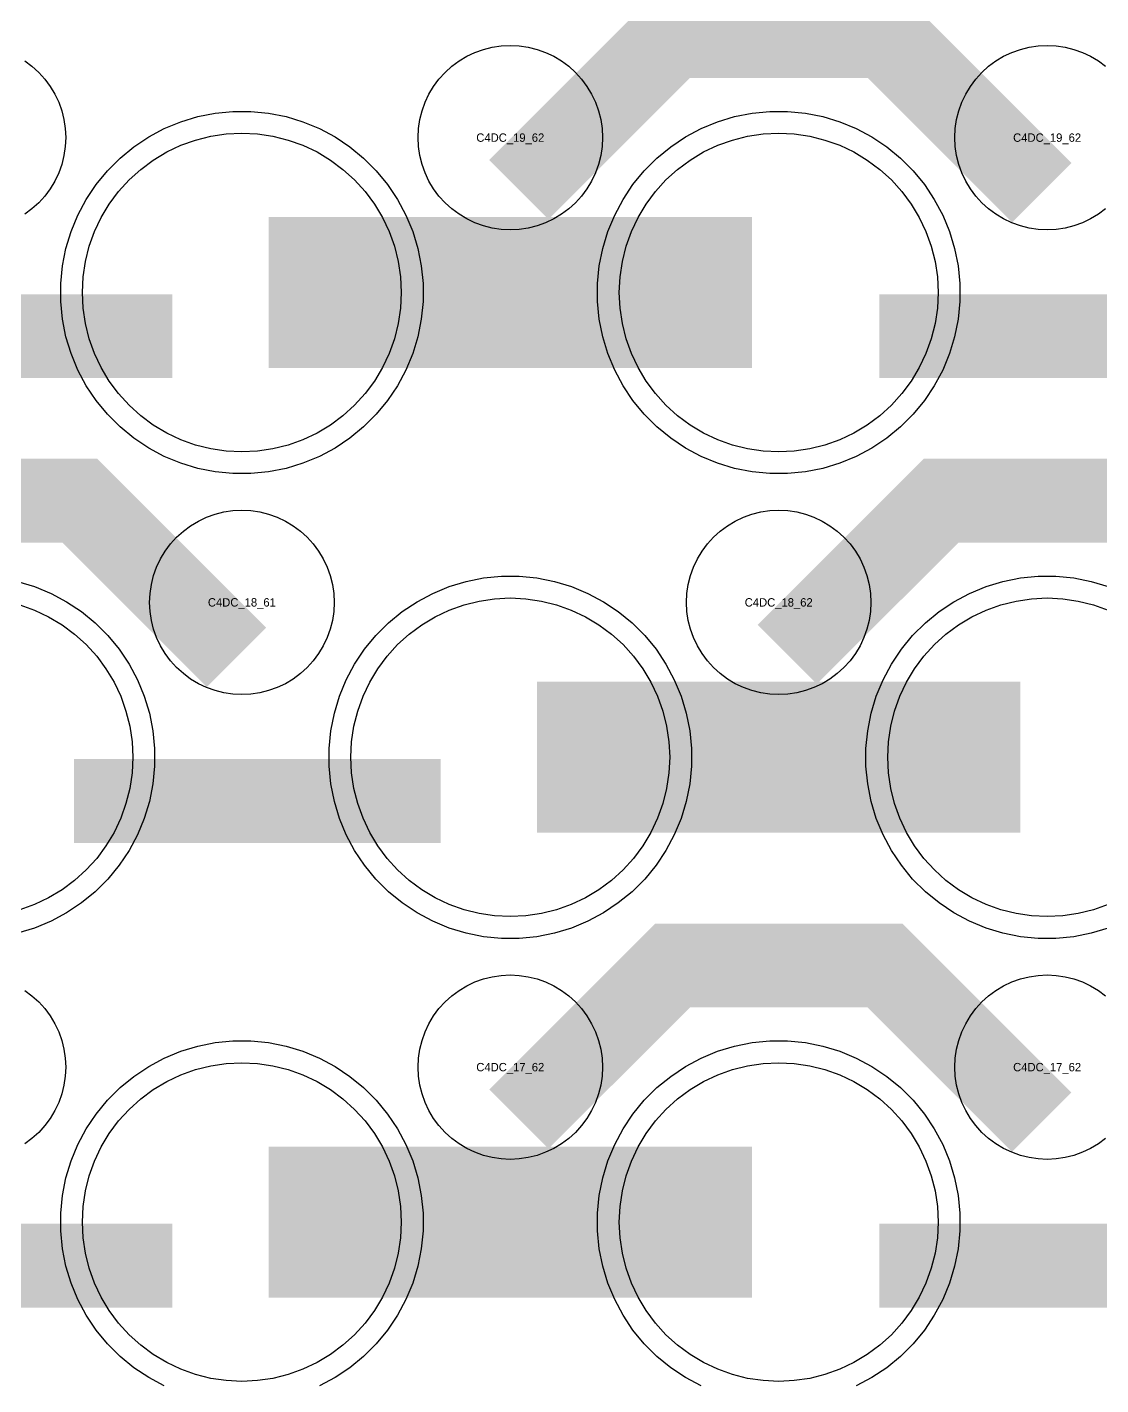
# Model space of a CAD drawing. Extents: x -11880 to 11880, y -14992 to 14992.
# Drawn here: x 7696 to 8016, y -12532.5 to -12127.7 of the extents above; entities that cross this region are included whole.
import ezdxf
from ezdxf.enums import TextEntityAlignment as Align

# ---------------------------------------------------------------- set-up
doc = ezdxf.new("R2010")
doc.units = 0
doc.header["$MEASUREMENT"] = 0
for name, color, linetype in [('GDS_775_DT_237', 138, 'CONTINUOUS'), ('RDL1_FS', 34, 'CONTINUOUS'), ('RDL_BS', 160, 'CONTINUOUS')]:
    doc.layers.add(name, color=color, linetype=linetype)

msp = doc.modelspace()

# ---------------------------------------------------------------- linework, layer by layer
at = {"layer": 'RDL1_FS'}
for points in [[(7760, -12254.354), (7755.343, -12254.125), (7750.732, -12253.441), (7746.209, -12252.309), (7741.819, -12250.737), (7737.605, -12248.745), (7733.605, -12246.347), (7729.86, -12243.569), (7726.406, -12240.439), (7723.276, -12236.985), (7720.498, -12233.24), (7718.1, -12229.24), (7716.108, -12225.026), (7714.536, -12220.636), (7713.404, -12216.113), (7712.72, -12211.502), (7712.491, -12206.845), (7712.72, -12202.188), (7713.404, -12197.577), (7714.536, -12193.054), (7716.108, -12188.664), (7718.1, -12184.45), (7720.498, -12180.45), (7723.276, -12176.705), (7726.406, -12173.251), (7729.86, -12170.121), (7733.605, -12167.343), (7737.605, -12164.945), (7741.819, -12162.953), (7746.209, -12161.381), (7750.732, -12160.249), (7755.343, -12159.565), (7760, -12159.336), (7764.657, -12159.565), (7769.268, -12160.249), (7773.791, -12161.381), (7778.181, -12162.953), (7782.395, -12164.945), (7786.395, -12167.343), (7790.14, -12170.121), (7793.594, -12173.251), (7796.724, -12176.705), (7799.502, -12180.45), (7801.9, -12184.45), (7803.892, -12188.664), (7805.464, -12193.054), (7806.596, -12197.577), (7807.28, -12202.188), (7807.509, -12206.845), (7807.28, -12211.502), (7806.596, -12216.113), (7805.464, -12220.636), (7803.892, -12225.026), (7801.9, -12229.24), (7799.502, -12233.24), (7796.724, -12236.985), (7793.594, -12240.439), (7790.14, -12243.569), (7786.395, -12246.347), (7782.395, -12248.745), (7778.181, -12250.737), (7773.791, -12252.309), (7769.268, -12253.441), (7764.657, -12254.125)], [(7920, -12254.354), (7915.343, -12254.125), (7910.732, -12253.441), (7906.209, -12252.309), (7901.819, -12250.737), (7897.605, -12248.745), (7893.605, -12246.347), (7889.86, -12243.569), (7886.406, -12240.439), (7883.276, -12236.985), (7880.498, -12233.24), (7878.1, -12229.24), (7876.108, -12225.026), (7874.536, -12220.636), (7873.404, -12216.113), (7872.72, -12211.502), (7872.491, -12206.845), (7872.72, -12202.188), (7873.404, -12197.577), (7874.536, -12193.054), (7876.108, -12188.664), (7878.1, -12184.45), (7880.498, -12180.45), (7883.276, -12176.705), (7886.406, -12173.251), (7889.86, -12170.121), (7893.605, -12167.343), (7897.605, -12164.945), (7901.819, -12162.953), (7906.209, -12161.381), (7910.732, -12160.249), (7915.343, -12159.565), (7920, -12159.336), (7924.657, -12159.565), (7929.268, -12160.249), (7933.791, -12161.381), (7938.181, -12162.953), (7942.395, -12164.945), (7946.395, -12167.343), (7950.14, -12170.121), (7953.594, -12173.251), (7956.724, -12176.705), (7959.502, -12180.45), (7961.9, -12184.45), (7963.892, -12188.664), (7965.464, -12193.054), (7966.596, -12197.577), (7967.28, -12202.188), (7967.509, -12206.845), (7967.28, -12211.502), (7966.596, -12216.113), (7965.464, -12220.636), (7963.892, -12225.026), (7961.9, -12229.24), (7959.502, -12233.24), (7956.724, -12236.985), (7953.594, -12240.439), (7950.14, -12243.569), (7946.395, -12246.347), (7942.395, -12248.745), (7938.181, -12250.737), (7933.791, -12252.309), (7929.268, -12253.441), (7924.657, -12254.125)]]:
    msp.add_lwpolyline(points, close=True, dxfattribs=at)
for points in [[(7768.002, -12206.845, 45, 45, 0), (7840.002, -12206.845, 45, 45, 0)], [(7840.002, -12206.845, 45, 45, 0), (7912.002, -12206.845, 45, 45, 0)]]:
    msp.add_lwpolyline(points, format="xyseb", dxfattribs=at)
at = {"layer": 'RDL1_FS', "color": 241, "true_color": 0xf7abae}
for points in [[(7693.791, -12299.946), (7698.181, -12301.518), (7702.395, -12303.51), (7706.395, -12305.908), (7710.14, -12308.686), (7713.594, -12311.816), (7716.724, -12315.27), (7719.502, -12319.015), (7721.9, -12323.015), (7723.892, -12327.229), (7725.464, -12331.619), (7726.596, -12336.142), (7727.28, -12340.753), (7727.509, -12345.41), (7727.28, -12350.067), (7726.596, -12354.678), (7725.464, -12359.201), (7723.892, -12363.591), (7721.9, -12367.805), (7719.502, -12371.805), (7716.724, -12375.55), (7713.594, -12379.004), (7710.14, -12382.134), (7706.395, -12384.912), (7702.395, -12387.31), (7698.181, -12389.302), (7693.791, -12390.874)], [(8018.181, -12389.302), (8013.791, -12390.874), (8009.268, -12392.006), (8004.657, -12392.69), (8000, -12392.919), (7995.343, -12392.69), (7990.732, -12392.006), (7986.209, -12390.874), (7981.819, -12389.302), (7977.605, -12387.31), (7973.605, -12384.912), (7969.86, -12382.134), (7966.406, -12379.004), (7963.276, -12375.55), (7960.498, -12371.805), (7958.1, -12367.805), (7956.108, -12363.591), (7954.536, -12359.201), (7953.404, -12354.678), (7952.72, -12350.067), (7952.491, -12345.41), (7952.72, -12340.753), (7953.404, -12336.142), (7954.536, -12331.619), (7956.108, -12327.229), (7958.1, -12323.015), (7960.498, -12319.015), (7963.276, -12315.27), (7966.406, -12311.816), (7969.86, -12308.686), (7973.605, -12305.908), (7977.605, -12303.51), (7981.819, -12301.518), (7986.209, -12299.946), (7990.732, -12298.814), (7995.343, -12298.13), (8000, -12297.901), (8004.657, -12298.13), (8009.268, -12298.814), (8013.791, -12299.946), (8018.181, -12301.518)]]:
    msp.add_lwpolyline(points, dxfattribs=at)
for points in [[(7840, -12392.919), (7835.343, -12392.69), (7830.732, -12392.006), (7826.209, -12390.874), (7821.819, -12389.302), (7817.605, -12387.31), (7813.605, -12384.912), (7809.86, -12382.134), (7806.406, -12379.004), (7803.276, -12375.55), (7800.498, -12371.805), (7798.1, -12367.805), (7796.108, -12363.591), (7794.536, -12359.201), (7793.404, -12354.678), (7792.72, -12350.067), (7792.491, -12345.41), (7792.72, -12340.753), (7793.404, -12336.142), (7794.536, -12331.619), (7796.108, -12327.229), (7798.1, -12323.015), (7800.498, -12319.015), (7803.276, -12315.27), (7806.406, -12311.816), (7809.86, -12308.686), (7813.605, -12305.908), (7817.605, -12303.51), (7821.819, -12301.518), (7826.209, -12299.946), (7830.732, -12298.814), (7835.343, -12298.13), (7840, -12297.901), (7844.657, -12298.13), (7849.268, -12298.814), (7853.791, -12299.946), (7858.181, -12301.518), (7862.395, -12303.51), (7866.395, -12305.908), (7870.14, -12308.686), (7873.594, -12311.816), (7876.724, -12315.27), (7879.502, -12319.015), (7881.9, -12323.015), (7883.892, -12327.229), (7885.464, -12331.619), (7886.596, -12336.142), (7887.28, -12340.753), (7887.509, -12345.41), (7887.28, -12350.067), (7886.596, -12354.678), (7885.464, -12359.201), (7883.892, -12363.591), (7881.9, -12367.805), (7879.502, -12371.805), (7876.724, -12375.55), (7873.594, -12379.004), (7870.14, -12382.134), (7866.395, -12384.912), (7862.395, -12387.31), (7858.181, -12389.302), (7853.791, -12390.874), (7849.268, -12392.006), (7844.657, -12392.69)], [(7760, -12531.484), (7755.343, -12531.255), (7750.732, -12530.571), (7746.209, -12529.439), (7741.819, -12527.867), (7737.605, -12525.875), (7733.605, -12523.477), (7729.86, -12520.699), (7726.406, -12517.569), (7723.276, -12514.115), (7720.498, -12510.37), (7718.1, -12506.37), (7716.108, -12502.156), (7714.536, -12497.766), (7713.404, -12493.243), (7712.72, -12488.632), (7712.491, -12483.975), (7712.72, -12479.318), (7713.404, -12474.707), (7714.536, -12470.184), (7716.108, -12465.794), (7718.1, -12461.58), (7720.498, -12457.58), (7723.276, -12453.835), (7726.406, -12450.381), (7729.86, -12447.251), (7733.605, -12444.473), (7737.605, -12442.075), (7741.819, -12440.083), (7746.209, -12438.511), (7750.732, -12437.379), (7755.343, -12436.695), (7760, -12436.466), (7764.657, -12436.695), (7769.268, -12437.379), (7773.791, -12438.511), (7778.181, -12440.083), (7782.395, -12442.075), (7786.395, -12444.473), (7790.14, -12447.251), (7793.594, -12450.381), (7796.724, -12453.835), (7799.502, -12457.58), (7801.9, -12461.58), (7803.892, -12465.794), (7805.464, -12470.184), (7806.596, -12474.707), (7807.28, -12479.318), (7807.509, -12483.975), (7807.28, -12488.632), (7806.596, -12493.243), (7805.464, -12497.766), (7803.892, -12502.156), (7801.9, -12506.37), (7799.502, -12510.37), (7796.724, -12514.115), (7793.594, -12517.569), (7790.14, -12520.699), (7786.395, -12523.477), (7782.395, -12525.875), (7778.181, -12527.867), (7773.791, -12529.439), (7769.268, -12530.571), (7764.657, -12531.255)], [(7920, -12531.484), (7915.343, -12531.255), (7910.732, -12530.571), (7906.209, -12529.439), (7901.819, -12527.867), (7897.605, -12525.875), (7893.605, -12523.477), (7889.86, -12520.699), (7886.406, -12517.569), (7883.276, -12514.115), (7880.498, -12510.37), (7878.1, -12506.37), (7876.108, -12502.156), (7874.536, -12497.766), (7873.404, -12493.243), (7872.72, -12488.632), (7872.491, -12483.975), (7872.72, -12479.318), (7873.404, -12474.707), (7874.536, -12470.184), (7876.108, -12465.794), (7878.1, -12461.58), (7880.498, -12457.58), (7883.276, -12453.835), (7886.406, -12450.381), (7889.86, -12447.251), (7893.605, -12444.473), (7897.605, -12442.075), (7901.819, -12440.083), (7906.209, -12438.511), (7910.732, -12437.379), (7915.343, -12436.695), (7920, -12436.466), (7924.657, -12436.695), (7929.268, -12437.379), (7933.791, -12438.511), (7938.181, -12440.083), (7942.395, -12442.075), (7946.395, -12444.473), (7950.14, -12447.251), (7953.594, -12450.381), (7956.724, -12453.835), (7959.502, -12457.58), (7961.9, -12461.58), (7963.892, -12465.794), (7965.464, -12470.184), (7966.596, -12474.707), (7967.28, -12479.318), (7967.509, -12483.975), (7967.28, -12488.632), (7966.596, -12493.243), (7965.464, -12497.766), (7963.892, -12502.156), (7961.9, -12506.37), (7959.502, -12510.37), (7956.724, -12514.115), (7953.594, -12517.569), (7950.14, -12520.699), (7946.395, -12523.477), (7942.395, -12525.875), (7938.181, -12527.867), (7933.791, -12529.439), (7929.268, -12530.571), (7924.657, -12531.255)]]:
    msp.add_lwpolyline(points, close=True, dxfattribs=at)
for points in [[(7848.002, -12345.41, 45, 45, 0), (7920.002, -12345.41, 45, 45, 0)], [(7920.002, -12345.41, 45, 45, 0), (7992.002, -12345.41, 45, 45, 0)], [(7768.002, -12483.975, 45, 45, 0), (7840.002, -12483.975, 45, 45, 0)], [(7840.002, -12483.975, 45, 45, 0), (7912.002, -12483.975, 45, 45, 0)]]:
    msp.add_lwpolyline(points, format="xyseb", dxfattribs=at)
at = {"layer": 'RDL_BS'}
for points in [[(7842.562, -12176.159, 25, 25, 0), (7888.377, -12130.344, 25, 25, 0), (7921.93, -12130.344, 25, 25, 0)], [(7998.401, -12177.058, 25, 25, 0), (7951.687, -12130.344, 25, 25, 0), (7921.929, -12130.344, 25, 25, 0)], [(7630.016, -12219.858, 25, 25, 0), (7739.281, -12219.858, 25, 25, 0)], [(7950.016, -12219.858, 25, 25, 0), (8059.281, -12219.858, 25, 25, 0)], [(7758.401, -12315.623, 25, 25, 0), (7711.687, -12268.909, 25, 25, 0), (7681.929, -12268.909, 25, 25, 0)], [(7922.562, -12314.724, 25, 25, 0), (7968.377, -12268.909, 25, 25, 0), (8001.93, -12268.909, 25, 25, 0)], [(8078.401, -12315.623, 25, 25, 0), (8031.687, -12268.909, 25, 25, 0), (8001.929, -12268.909, 25, 25, 0)], [(7842.562, -12453.289, 25, 25, 0), (7888.377, -12407.474, 25, 25, 0), (7921.93, -12407.474, 25, 25, 0)], [(7998.401, -12454.188, 25, 25, 0), (7951.687, -12407.474, 25, 25, 0), (7921.929, -12407.474, 25, 25, 0)]]:
    msp.add_lwpolyline(points, format="xyseb", dxfattribs=at)
for points in [[(7840, -12188.151), (7837.307, -12188.019), (7834.635, -12187.623), (7832.016, -12186.966), (7829.481, -12186.059), (7827.044, -12184.907), (7824.72, -12183.514), (7822.557, -12181.911), (7820.558, -12180.099), (7818.746, -12178.1), (7817.143, -12175.937), (7815.75, -12173.613), (7814.598, -12171.176), (7813.691, -12168.641), (7813.034, -12166.022), (7812.638, -12163.35), (7812.506, -12160.657), (7812.638, -12157.964), (7813.034, -12155.292), (7813.691, -12152.673), (7814.598, -12150.138), (7815.75, -12147.701), (7817.143, -12145.377), (7818.746, -12143.214), (7820.558, -12141.215), (7822.557, -12139.403), (7824.72, -12137.8), (7827.044, -12136.407), (7829.481, -12135.255), (7832.016, -12134.348), (7834.635, -12133.691), (7837.307, -12133.295), (7840, -12133.163), (7842.693, -12133.295), (7845.365, -12133.691), (7847.984, -12134.348), (7850.519, -12135.255), (7852.956, -12136.407), (7855.28, -12137.8), (7857.443, -12139.403), (7859.442, -12141.215), (7861.254, -12143.214), (7862.857, -12145.377), (7864.25, -12147.701), (7865.402, -12150.138), (7866.309, -12152.673), (7866.966, -12155.292), (7867.362, -12157.964), (7867.494, -12160.657), (7867.362, -12163.35), (7866.966, -12166.022), (7866.309, -12168.641), (7865.402, -12171.176), (7864.25, -12173.613), (7862.857, -12175.937), (7861.254, -12178.1), (7859.442, -12180.099), (7857.443, -12181.911), (7855.28, -12183.514), (7852.956, -12184.907), (7850.519, -12186.059), (7847.984, -12186.966), (7845.365, -12187.623), (7842.693, -12188.019)], [(7757.356, -12260.845), (7752.062, -12260.328), (7746.835, -12259.282), (7741.795, -12257.751), (7736.885, -12255.72), (7732.223, -12253.228), (7727.809, -12250.281), (7723.708, -12246.919), (7719.926, -12243.137), (7716.564, -12239.036), (7713.617, -12234.622), (7711.125, -12229.96), (7709.094, -12225.05), (7707.563, -12220.01), (7706.517, -12214.783), (7706, -12209.489), (7706, -12204.201), (7706.517, -12198.907), (7707.563, -12193.68), (7709.094, -12188.64), (7711.125, -12183.73), (7713.617, -12179.068), (7716.564, -12174.654), (7719.926, -12170.553), (7723.708, -12166.771), (7727.809, -12163.409), (7732.223, -12160.462), (7736.885, -12157.97), (7741.795, -12155.939), (7746.835, -12154.408), (7752.062, -12153.362), (7757.356, -12152.845), (7762.644, -12152.845), (7767.938, -12153.362), (7773.165, -12154.408), (7778.205, -12155.939), (7783.115, -12157.97), (7787.777, -12160.462), (7792.191, -12163.409), (7796.292, -12166.771), (7800.074, -12170.553), (7803.436, -12174.654), (7806.383, -12179.068), (7808.875, -12183.73), (7810.906, -12188.64), (7812.437, -12193.68), (7813.483, -12198.907), (7814, -12204.201), (7814, -12209.489), (7813.483, -12214.783), (7812.437, -12220.01), (7810.906, -12225.05), (7808.875, -12229.96), (7806.383, -12234.622), (7803.436, -12239.036), (7800.074, -12243.137), (7796.292, -12246.919), (7792.191, -12250.281), (7787.777, -12253.228), (7783.115, -12255.72), (7778.205, -12257.751), (7773.165, -12259.282), (7767.938, -12260.328), (7762.644, -12260.845)], [(7917.356, -12260.845), (7912.062, -12260.328), (7906.835, -12259.282), (7901.795, -12257.751), (7896.885, -12255.72), (7892.223, -12253.228), (7887.809, -12250.281), (7883.708, -12246.919), (7879.926, -12243.137), (7876.564, -12239.036), (7873.617, -12234.622), (7871.125, -12229.96), (7869.094, -12225.05), (7867.563, -12220.01), (7866.517, -12214.783), (7866, -12209.489), (7866, -12204.201), (7866.517, -12198.907), (7867.563, -12193.68), (7869.094, -12188.64), (7871.125, -12183.73), (7873.617, -12179.068), (7876.564, -12174.654), (7879.926, -12170.553), (7883.708, -12166.771), (7887.809, -12163.409), (7892.223, -12160.462), (7896.885, -12157.97), (7901.795, -12155.939), (7906.835, -12154.408), (7912.062, -12153.362), (7917.356, -12152.845), (7922.644, -12152.845), (7927.938, -12153.362), (7933.165, -12154.408), (7938.205, -12155.939), (7943.115, -12157.97), (7947.777, -12160.462), (7952.191, -12163.409), (7956.292, -12166.771), (7960.074, -12170.553), (7963.436, -12174.654), (7966.383, -12179.068), (7968.875, -12183.73), (7970.906, -12188.64), (7972.437, -12193.68), (7973.483, -12198.907), (7974, -12204.201), (7974, -12209.489), (7973.483, -12214.783), (7972.437, -12220.01), (7970.906, -12225.05), (7968.875, -12229.96), (7966.383, -12234.622), (7963.436, -12239.036), (7960.074, -12243.137), (7956.292, -12246.919), (7952.191, -12250.281), (7947.777, -12253.228), (7943.115, -12255.72), (7938.205, -12257.751), (7933.165, -12259.282), (7927.938, -12260.328), (7922.644, -12260.845)], [(7760, -12326.716), (7757.307, -12326.584), (7754.635, -12326.188), (7752.016, -12325.531), (7749.481, -12324.624), (7747.044, -12323.472), (7744.72, -12322.079), (7742.557, -12320.476), (7740.558, -12318.664), (7738.746, -12316.665), (7737.143, -12314.502), (7735.75, -12312.178), (7734.598, -12309.741), (7733.691, -12307.206), (7733.034, -12304.587), (7732.638, -12301.915), (7732.506, -12299.222), (7732.638, -12296.529), (7733.034, -12293.857), (7733.691, -12291.238), (7734.598, -12288.703), (7735.75, -12286.266), (7737.143, -12283.942), (7738.746, -12281.779), (7740.558, -12279.78), (7742.557, -12277.968), (7744.72, -12276.365), (7747.044, -12274.972), (7749.481, -12273.82), (7752.016, -12272.913), (7754.635, -12272.256), (7757.307, -12271.86), (7760, -12271.728), (7762.693, -12271.86), (7765.365, -12272.256), (7767.984, -12272.913), (7770.519, -12273.82), (7772.956, -12274.972), (7775.28, -12276.365), (7777.443, -12277.968), (7779.442, -12279.78), (7781.254, -12281.779), (7782.857, -12283.942), (7784.25, -12286.266), (7785.402, -12288.703), (7786.309, -12291.238), (7786.966, -12293.857), (7787.362, -12296.529), (7787.494, -12299.222), (7787.362, -12301.915), (7786.966, -12304.587), (7786.309, -12307.206), (7785.402, -12309.741), (7784.25, -12312.178), (7782.857, -12314.502), (7781.254, -12316.665), (7779.442, -12318.664), (7777.443, -12320.476), (7775.28, -12322.079), (7772.956, -12323.472), (7770.519, -12324.624), (7767.984, -12325.531), (7765.365, -12326.188), (7762.693, -12326.584)], [(7920, -12326.716), (7917.307, -12326.584), (7914.635, -12326.188), (7912.016, -12325.531), (7909.481, -12324.624), (7907.044, -12323.472), (7904.72, -12322.079), (7902.557, -12320.476), (7900.558, -12318.664), (7898.746, -12316.665), (7897.143, -12314.502), (7895.75, -12312.178), (7894.598, -12309.741), (7893.691, -12307.206), (7893.034, -12304.587), (7892.638, -12301.915), (7892.506, -12299.222), (7892.638, -12296.529), (7893.034, -12293.857), (7893.691, -12291.238), (7894.598, -12288.703), (7895.75, -12286.266), (7897.143, -12283.942), (7898.746, -12281.779), (7900.558, -12279.78), (7902.557, -12277.968), (7904.72, -12276.365), (7907.044, -12274.972), (7909.481, -12273.82), (7912.016, -12272.913), (7914.635, -12272.256), (7917.307, -12271.86), (7920, -12271.728), (7922.693, -12271.86), (7925.365, -12272.256), (7927.984, -12272.913), (7930.519, -12273.82), (7932.956, -12274.972), (7935.28, -12276.365), (7937.443, -12277.968), (7939.442, -12279.78), (7941.254, -12281.779), (7942.857, -12283.942), (7944.25, -12286.266), (7945.402, -12288.703), (7946.309, -12291.238), (7946.966, -12293.857), (7947.362, -12296.529), (7947.494, -12299.222), (7947.362, -12301.915), (7946.966, -12304.587), (7946.309, -12307.206), (7945.402, -12309.741), (7944.25, -12312.178), (7942.857, -12314.502), (7941.254, -12316.665), (7939.442, -12318.664), (7937.443, -12320.476), (7935.28, -12322.079), (7932.956, -12323.472), (7930.519, -12324.624), (7927.984, -12325.531), (7925.365, -12326.188), (7922.693, -12326.584)], [(7840, -12465.281), (7837.307, -12465.149), (7834.635, -12464.753), (7832.016, -12464.096), (7829.481, -12463.189), (7827.044, -12462.037), (7824.72, -12460.644), (7822.557, -12459.041), (7820.558, -12457.229), (7818.746, -12455.23), (7817.143, -12453.067), (7815.75, -12450.743), (7814.598, -12448.306), (7813.691, -12445.771), (7813.034, -12443.152), (7812.638, -12440.48), (7812.506, -12437.787), (7812.638, -12435.094), (7813.034, -12432.422), (7813.691, -12429.803), (7814.598, -12427.268), (7815.75, -12424.831), (7817.143, -12422.507), (7818.746, -12420.344), (7820.558, -12418.345), (7822.557, -12416.533), (7824.72, -12414.93), (7827.044, -12413.537), (7829.481, -12412.385), (7832.016, -12411.478), (7834.635, -12410.821), (7837.307, -12410.425), (7840, -12410.293), (7842.693, -12410.425), (7845.365, -12410.821), (7847.984, -12411.478), (7850.519, -12412.385), (7852.956, -12413.537), (7855.28, -12414.93), (7857.443, -12416.533), (7859.442, -12418.345), (7861.254, -12420.344), (7862.857, -12422.507), (7864.25, -12424.831), (7865.402, -12427.268), (7866.309, -12429.803), (7866.966, -12432.422), (7867.362, -12435.094), (7867.494, -12437.787), (7867.362, -12440.48), (7866.966, -12443.152), (7866.309, -12445.771), (7865.402, -12448.306), (7864.25, -12450.743), (7862.857, -12453.067), (7861.254, -12455.23), (7859.442, -12457.229), (7857.443, -12459.041), (7855.28, -12460.644), (7852.956, -12462.037), (7850.519, -12463.189), (7847.984, -12464.096), (7845.365, -12464.753), (7842.693, -12465.149)]]:
    msp.add_lwpolyline(points, close=True, dxfattribs=at)
for points in [[(8017.443, -12181.911), (8015.28, -12183.514), (8012.956, -12184.907), (8010.519, -12186.059), (8007.984, -12186.966), (8005.365, -12187.623), (8002.693, -12188.019), (8000, -12188.151), (7997.307, -12188.019), (7994.635, -12187.623), (7992.016, -12186.966), (7989.481, -12186.059), (7987.044, -12184.907), (7984.72, -12183.514), (7982.557, -12181.911), (7980.558, -12180.099), (7978.746, -12178.1), (7977.143, -12175.937), (7975.75, -12173.613), (7974.598, -12171.176), (7973.691, -12168.641), (7973.034, -12166.022), (7972.638, -12163.35), (7972.506, -12160.657), (7972.638, -12157.964), (7973.034, -12155.292), (7973.691, -12152.673), (7974.598, -12150.138), (7975.75, -12147.701), (7977.143, -12145.377), (7978.746, -12143.214), (7980.558, -12141.215), (7982.557, -12139.403), (7984.72, -12137.8), (7987.044, -12136.407), (7989.481, -12135.255), (7992.016, -12134.348), (7994.635, -12133.691), (7997.307, -12133.295), (8000, -12133.163), (8002.693, -12133.295), (8005.365, -12133.691), (8007.984, -12134.348), (8010.519, -12135.255), (8012.956, -12136.407), (8015.28, -12137.8), (8017.443, -12139.403)], [(7695.28, -12137.8), (7697.443, -12139.403), (7699.442, -12141.215), (7701.254, -12143.214), (7702.857, -12145.377), (7704.25, -12147.701), (7705.402, -12150.138), (7706.309, -12152.673), (7706.966, -12155.292), (7707.362, -12157.964), (7707.494, -12160.657), (7707.362, -12163.35), (7706.966, -12166.022), (7706.309, -12168.641), (7705.402, -12171.176), (7704.25, -12173.613), (7702.857, -12175.937), (7701.254, -12178.1), (7699.442, -12180.099), (7697.443, -12181.911), (7695.28, -12183.514)], [(8017.443, -12459.041), (8015.28, -12460.644), (8012.956, -12462.037), (8010.519, -12463.189), (8007.984, -12464.096), (8005.365, -12464.753), (8002.693, -12465.149), (8000, -12465.281), (7997.307, -12465.149), (7994.635, -12464.753), (7992.016, -12464.096), (7989.481, -12463.189), (7987.044, -12462.037), (7984.72, -12460.644), (7982.557, -12459.041), (7980.558, -12457.229), (7978.746, -12455.23), (7977.143, -12453.067), (7975.75, -12450.743), (7974.598, -12448.306), (7973.691, -12445.771), (7973.034, -12443.152), (7972.638, -12440.48), (7972.506, -12437.787), (7972.638, -12435.094), (7973.034, -12432.422), (7973.691, -12429.803), (7974.598, -12427.268), (7975.75, -12424.831), (7977.143, -12422.507), (7978.746, -12420.344), (7980.558, -12418.345), (7982.557, -12416.533), (7984.72, -12414.93), (7987.044, -12413.537), (7989.481, -12412.385), (7992.016, -12411.478), (7994.635, -12410.821), (7997.307, -12410.425), (8000, -12410.293), (8002.693, -12410.425), (8005.365, -12410.821), (8007.984, -12411.478), (8010.519, -12412.385), (8012.956, -12413.537), (8015.28, -12414.93), (8017.443, -12416.533)], [(7695.28, -12414.93), (7697.443, -12416.533), (7699.442, -12418.345), (7701.254, -12420.344), (7702.857, -12422.507), (7704.25, -12424.831), (7705.402, -12427.268), (7706.309, -12429.803), (7706.966, -12432.422), (7707.362, -12435.094), (7707.494, -12437.787), (7707.362, -12440.48), (7706.966, -12443.152), (7706.309, -12445.771), (7705.402, -12448.306), (7704.25, -12450.743), (7702.857, -12453.067), (7701.254, -12455.23), (7699.442, -12457.229), (7697.443, -12459.041), (7695.28, -12460.644)]]:
    msp.add_lwpolyline(points, dxfattribs=at)
at = {"layer": 'RDL_BS', "color": 241, "true_color": 0xf7abae}
for points in [[(7693.165, -12292.973), (7698.205, -12294.504), (7703.115, -12296.535), (7707.777, -12299.027), (7712.191, -12301.974), (7716.292, -12305.336), (7720.074, -12309.118), (7723.436, -12313.219), (7726.383, -12317.633), (7728.875, -12322.295), (7730.906, -12327.205), (7732.437, -12332.245), (7733.483, -12337.472), (7734, -12342.766), (7734, -12348.054), (7733.483, -12353.348), (7732.437, -12358.575), (7730.906, -12363.615), (7728.875, -12368.525), (7726.383, -12373.187), (7723.436, -12377.601), (7720.074, -12381.702), (7716.292, -12385.484), (7712.191, -12388.846), (7707.777, -12391.793), (7703.115, -12394.285), (7698.205, -12396.316), (7693.165, -12397.847)], [(8018.205, -12396.316), (8013.165, -12397.847), (8007.938, -12398.893), (8002.644, -12399.41), (7997.356, -12399.41), (7992.062, -12398.893), (7986.835, -12397.847), (7981.795, -12396.316), (7976.885, -12394.285), (7972.223, -12391.793), (7967.809, -12388.846), (7963.708, -12385.484), (7959.926, -12381.702), (7956.564, -12377.601), (7953.617, -12373.187), (7951.125, -12368.525), (7949.094, -12363.615), (7947.563, -12358.575), (7946.517, -12353.348), (7946, -12348.054), (7946, -12342.766), (7946.517, -12337.472), (7947.563, -12332.245), (7949.094, -12327.205), (7951.125, -12322.295), (7953.617, -12317.633), (7956.564, -12313.219), (7959.926, -12309.118), (7963.708, -12305.336), (7967.809, -12301.974), (7972.223, -12299.027), (7976.885, -12296.535), (7981.795, -12294.504), (7986.835, -12292.973), (7992.062, -12291.927), (7997.356, -12291.41), (8002.644, -12291.41), (8007.938, -12291.927), (8013.165, -12292.973), (8018.205, -12294.504)], [(7736.885, -12532.85), (7732.223, -12530.358), (7727.809, -12527.411), (7723.708, -12524.049), (7719.926, -12520.267), (7716.564, -12516.166), (7713.617, -12511.752), (7711.125, -12507.09), (7709.094, -12502.18), (7707.563, -12497.14), (7706.517, -12491.913), (7706, -12486.619), (7706, -12481.331), (7706.517, -12476.037), (7707.563, -12470.81), (7709.094, -12465.77), (7711.125, -12460.86), (7713.617, -12456.198), (7716.564, -12451.784), (7719.926, -12447.683), (7723.708, -12443.901), (7727.809, -12440.539), (7732.223, -12437.592), (7736.885, -12435.1), (7741.795, -12433.069), (7746.835, -12431.538), (7752.062, -12430.492), (7757.356, -12429.975), (7762.644, -12429.975), (7767.938, -12430.492), (7773.165, -12431.538), (7778.205, -12433.069), (7783.115, -12435.1), (7787.777, -12437.592), (7792.191, -12440.539), (7796.292, -12443.901), (7800.074, -12447.683), (7803.436, -12451.784), (7806.383, -12456.198), (7808.875, -12460.86), (7810.906, -12465.77), (7812.437, -12470.81), (7813.483, -12476.037), (7814, -12481.331), (7814, -12486.619), (7813.483, -12491.913), (7812.437, -12497.14), (7810.906, -12502.18), (7808.875, -12507.09), (7806.383, -12511.752), (7803.436, -12516.166), (7800.074, -12520.267), (7796.292, -12524.049), (7792.191, -12527.411), (7787.777, -12530.358), (7783.115, -12532.85)], [(7896.885, -12532.85), (7892.223, -12530.358), (7887.809, -12527.411), (7883.708, -12524.049), (7879.926, -12520.267), (7876.564, -12516.166), (7873.617, -12511.752), (7871.125, -12507.09), (7869.094, -12502.18), (7867.563, -12497.14), (7866.517, -12491.913), (7866, -12486.619), (7866, -12481.331), (7866.517, -12476.037), (7867.563, -12470.81), (7869.094, -12465.77), (7871.125, -12460.86), (7873.617, -12456.198), (7876.564, -12451.784), (7879.926, -12447.683), (7883.708, -12443.901), (7887.809, -12440.539), (7892.223, -12437.592), (7896.885, -12435.1), (7901.795, -12433.069), (7906.835, -12431.538), (7912.062, -12430.492), (7917.356, -12429.975), (7922.644, -12429.975), (7927.938, -12430.492), (7933.165, -12431.538), (7938.205, -12433.069), (7943.115, -12435.1), (7947.777, -12437.592), (7952.191, -12440.539), (7956.292, -12443.901), (7960.074, -12447.683), (7963.436, -12451.784), (7966.383, -12456.198), (7968.875, -12460.86), (7970.906, -12465.77), (7972.437, -12470.81), (7973.483, -12476.037), (7974, -12481.331), (7974, -12486.619), (7973.483, -12491.913), (7972.437, -12497.14), (7970.906, -12502.18), (7968.875, -12507.09), (7966.383, -12511.752), (7963.436, -12516.166), (7960.074, -12520.267), (7956.292, -12524.049), (7952.191, -12527.411), (7947.777, -12530.358), (7943.115, -12532.85)]]:
    msp.add_lwpolyline(points, dxfattribs=at)
msp.add_lwpolyline([(7837.356, -12399.41), (7832.062, -12398.893), (7826.835, -12397.847), (7821.795, -12396.316), (7816.885, -12394.285), (7812.223, -12391.793), (7807.809, -12388.846), (7803.708, -12385.484), (7799.926, -12381.702), (7796.564, -12377.601), (7793.617, -12373.187), (7791.125, -12368.525), (7789.094, -12363.615), (7787.563, -12358.575), (7786.517, -12353.348), (7786, -12348.054), (7786, -12342.766), (7786.517, -12337.472), (7787.563, -12332.245), (7789.094, -12327.205), (7791.125, -12322.295), (7793.617, -12317.633), (7796.564, -12313.219), (7799.926, -12309.118), (7803.708, -12305.336), (7807.809, -12301.974), (7812.223, -12299.027), (7816.885, -12296.535), (7821.795, -12294.504), (7826.835, -12292.973), (7832.062, -12291.927), (7837.356, -12291.41), (7842.644, -12291.41), (7847.938, -12291.927), (7853.165, -12292.973), (7858.205, -12294.504), (7863.115, -12296.535), (7867.777, -12299.027), (7872.191, -12301.974), (7876.292, -12305.336), (7880.074, -12309.118), (7883.436, -12313.219), (7886.383, -12317.633), (7888.875, -12322.295), (7890.906, -12327.205), (7892.437, -12332.245), (7893.483, -12337.472), (7894, -12342.766), (7894, -12348.054), (7893.483, -12353.348), (7892.437, -12358.575), (7890.906, -12363.615), (7888.875, -12368.525), (7886.383, -12373.187), (7883.436, -12377.601), (7880.074, -12381.702), (7876.292, -12385.484), (7872.191, -12388.846), (7867.777, -12391.793), (7863.115, -12394.285), (7858.205, -12396.316), (7853.165, -12397.847), (7847.938, -12398.893), (7842.644, -12399.41)], close=True, dxfattribs=at)
for points in [[(7710.016, -12358.423, 25, 25, 0), (7819.281, -12358.423, 25, 25, 0)], [(7630.016, -12496.988, 25, 25, 0), (7739.281, -12496.988, 25, 25, 0)], [(7950.016, -12496.988, 25, 25, 0), (8059.281, -12496.988, 25, 25, 0)]]:
    msp.add_lwpolyline(points, format="xyseb", dxfattribs=at)

# ---------------------------------------------------------------- texts
at = {"layer": 'GDS_775_DT_237'}
for s, p in [('C4DC_19_62', (7840, -12160.657)), ('C4DC_19_62', (7840, -12160.657)), ('C4DC_19_62', (8000, -12160.657)), ('C4DC_19_62', (8000, -12160.657)), ('C4DC_18_61', (7760, -12299.222)), ('C4DC_18_61', (7760, -12299.222)), ('C4DC_18_62', (7920, -12299.222)), ('C4DC_18_62', (7920, -12299.222)), ('C4DC_17_62', (7840, -12437.787)), ('C4DC_17_62', (7840, -12437.787)), ('C4DC_17_62', (8000, -12437.787)), ('C4DC_17_62', (8000, -12437.787))]:
    msp.add_text(s, height=2.5, dxfattribs=at).set_placement(p, align=Align.MIDDLE_CENTER)

doc.saveas('drawing.dxf')
